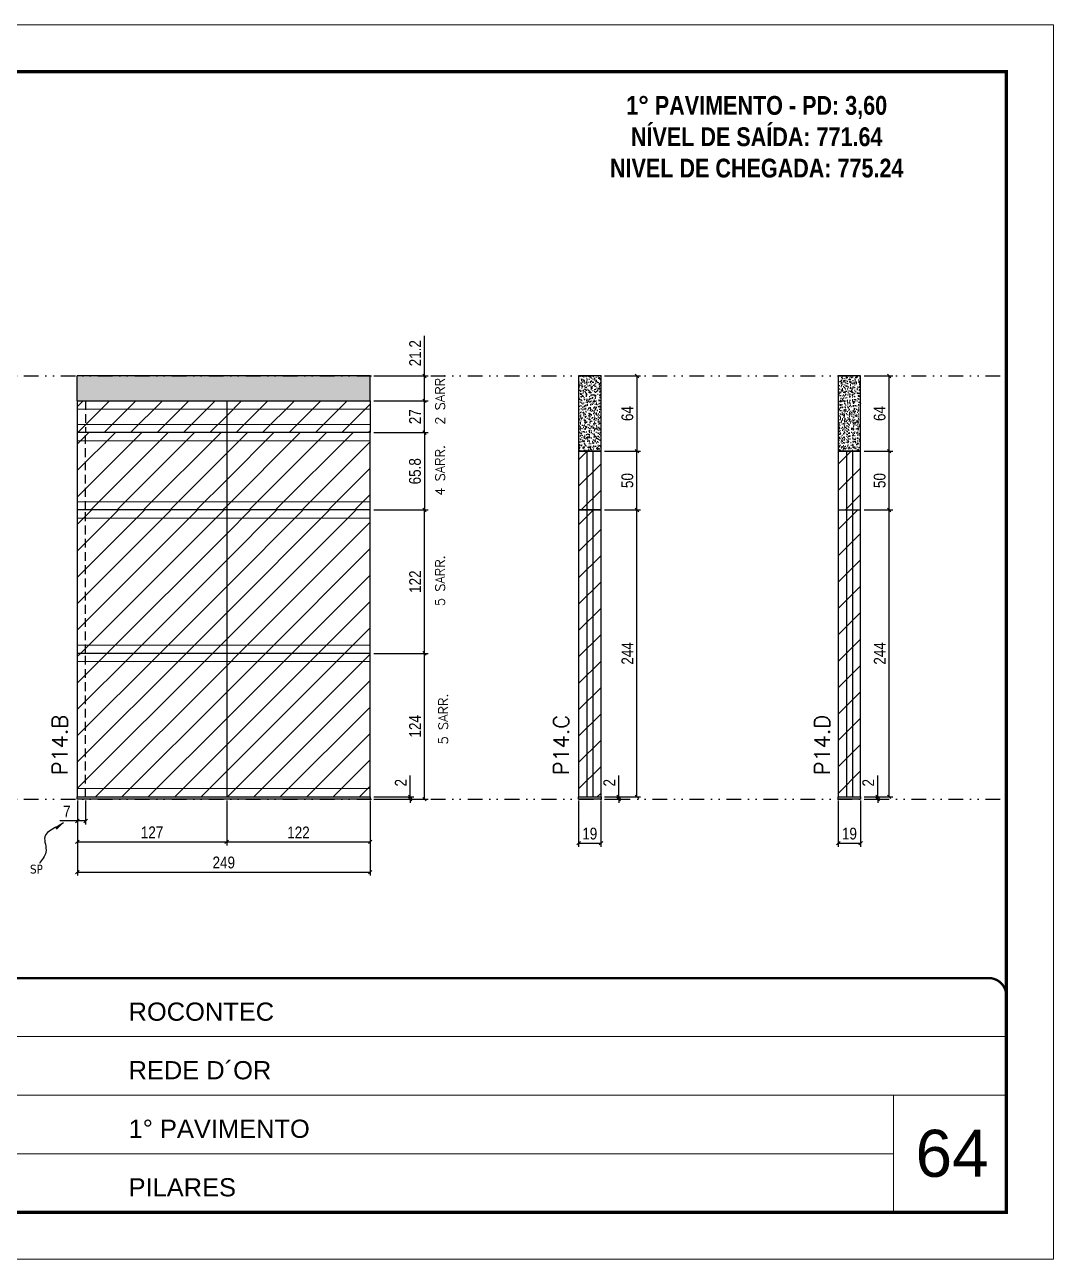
# Model space of a CAD drawing. Extents: x 2949 to 9203, y -16089 to 12527.
# Drawn here: x 8328 to 9203, y -5752 to -4702 of the extents above; entities that cross this region are included whole.
import ezdxf

# ---------------------------------------------------------------- set-up
doc = ezdxf.new("R2010")
doc.units = 0
for name, pattern in [('CONTINUO', [0]), ('DASHED', [0.75, 0.5, -0.25]), ('DIVIDE2', [0.625, 0.25, -0.125, 0, -0.125, 0, -0.125]), ('HIDDEN', [0.375, 0.25, -0.125])]:
    doc.linetypes.add(name, pattern=pattern)
for name, color, linetype, lineweight in [('CARIMBO', 255, 'Continuous', 9), ('Folhas', 255, 'Continuous', 9), ('Hachura', 251, 'Continuous', 9), ('Sarr 2.2x7', 40, 'Continuous', 9), ('SARRAFO DE PRESSAO', 251, 'DASHED', 9), ('Texto Seção', 7, 'Continuous', 15)]:
    doc.layers.add(name, color=color, linetype=linetype, lineweight=lineweight)
for name, color, linetype in [('COTA', 241, 'Continuous'), ('NOMENCLATURA', 7, 'Continuous'), ('Nível', 160, 'Continuous'), ('Painéis', 200, 'Continuous'), ('SARR_2.2x7', 40, 'Continuous'), ('Sarrafo de Pressão', 42, 'HIDDEN'), ('texto', 7, 'Continuous')]:
    doc.layers.add(name, color=color, linetype=linetype)
doc.styles.add('ARIAL', font='arial.ttf')
doc.styles.add('COTA TECNICA', font='techl___.ttf', dxfattribs={"height": 10})
doc.styles.add('COTA TECNICA-50', font='techl___.ttf', dxfattribs={"height": 10})
doc.styles.add('REGUA-120', font='ROMANS.shx', dxfattribs={"height": 15})
doc.styles.add('ROMANC', font='techb___.ttf', dxfattribs={"height": 2.5})
doc.styles.add('ROMANS', font='romans.shx')
doc.styles.get("Standard").update_dxf_attribs({"font": 'arial.ttf'})
doc.dimstyles.new('COTA PAINEL-50', dxfattribs={"dimtxt": 10, "dimasz": 3, "dimexe": 3, "dimexo": 3, "dimgap": 3, "dimtad": 1, "dimdec": 1, "dimzin": 12, "dimdsep": 46, "dimtxsty": 'COTA TECNICA-50', "dimblk1": 'OBLIQUE', "dimblk2": 'OBLIQUE', "dimsah": 1, "dimcen": 0.9, "dimclrd": 4, "dimclre": 4, "dimclrt": 240, "dimadec": 1, "dimazin": 3, "dimtfac": 1, "dimtdec": 1, "dimtmove": 0, "dimatfit": 3, "dimfxl": 1, "dimtolj": 1, "dimtzin": 12, "dimarcsym": 0})
doc.dimstyles.new('PAINEL', dxfattribs={"dimtxt": 10, "dimasz": 3, "dimexe": 3, "dimexo": 3, "dimgap": 3, "dimtad": 1, "dimdec": 1, "dimzin": 12, "dimdsep": 46, "dimtxsty": 'COTA TECNICA', "dimblk1": 'OBLIQUE', "dimblk2": 'OBLIQUE', "dimsah": 1, "dimcen": 0.9, "dimclrd": 4, "dimclre": 4, "dimclrt": 240, "dimadec": 1, "dimazin": 3, "dimtfac": 1, "dimtdec": 1, "dimtmove": 0, "dimatfit": 3, "dimfxl": 1, "dimtolj": 1, "dimtzin": 12, "dimarcsym": 0})
doc.dimstyles.get("Standard").update_dxf_attribs({"dimtxt": 0.18, "dimasz": 0.18, "dimexe": 0.18, "dimexo": 0.0625, "dimgap": 0.09, "dimtad": 0, "dimtih": 1, "dimtoh": 1, "dimdec": 4, "dimzin": 0, "dimdsep": 46, "dimtxsty": 'Standard', "dimcen": 0.09, "dimadec": 0, "dimazin": 0, "dimtfac": 1, "dimtdec": 4, "dimtofl": 0, "dimtmove": 0, "dimatfit": 3, "dimfxl": 1, "dimtolj": 1, "dimtzin": 0, "dimarcsym": 0})
pattern_1 = [(45, (-122901.967, -36496.372), (-11.2253202, 11.2253202), [])]
pattern_2 = [(45, (-122901.967, -36495.372), (-11.2253202, 11.2253202), [])]
pattern_3 = [(45, (0, 1148.575), (-11.22532, 11.22532), [])]

# ---------------------------------------------------------------- blocks, each defined once
blk = doc.blocks.new('9999999999')
at = {"color": 30, "linetype": 'CONTINUO'}
for p, q in [((98564.6, 34379.6), (99584, 34379.6)), ((98564.6, 34329.8), (99488, 34329.8)), ((99584, 34329.8), (99488, 34329.8)), ((99488, 34329.8), (99488, 34230.2)), ((98564.6, 34280), (99488, 34280))]:
    blk.add_line(p, q, dxfattribs=at)
at = {"color": 30, "linetype": 'CONTINUO', "const_width": 2}
blk.add_lwpolyline([(99584, 34230.2), (99584, 34414.4, 0.414214), (99569, 34429.4), (98229, 34429.4, 0.414214), (98214, 34414.4), (98214, 34245.2, 0.414214), (98229, 34230.2), (99584, 34230.2)], format="xyb", dxfattribs=at)
at = {"layer": 'Folhas'}
blk.add_lwpolyline([(98139, 34190.2), (99624, 34190.2), (99624, 35240.2), (98139, 35240.2)], close=True, dxfattribs=at)
at = {"layer": 'Folhas', "color": 30, "const_width": 3}
blk.add_lwpolyline([(98214, 34230.2), (99584, 34230.2), (99584, 35200.2), (98214, 35200.2)], close=True, dxfattribs=at)
at = {"color": 7, "linetype": 'Continuous', "ltscale": 5, "style": 'ARIAL'}
for s, height, p in [('ROCONTEC', 15.48, (98837.7, 34393.1)), ('REDE D´OR', 15.48, (98837.7, 34343.3)), ('1° PAVIMENTO', 15.483, (98837.7, 34293.5)), ('PILARES', 15.48, (98837.7, 34243.7))]:
    blk.add_text(s, height=height, dxfattribs=at).set_placement(p)
blk = doc.blocks.new('_Oblique')
at = {"color": 0, "linetype": 'ByBlock', "lineweight": -2}
blk.add_line((-0.5, -0.5), (0.5, 0.5), dxfattribs=at)
blk = doc.blocks.new('*D2431')
at = {"layer": 'COTA', "color": 4, "lineweight": -2, "transparency": 16777216}
for p, q in [((8372.7, -5361.6), (8372.7, -5425.6)), ((8621.7, -5361.6), (8621.7, -5425.6)), ((8372.7, -5422.6), (8621.7, -5422.6))]:
    blk.add_line(p, q, dxfattribs=at)
at = {"layer": 'Defpoints', "color": 0, "transparency": 16777216}
for p in [(8372.7, -5358.6), (8621.7, -5358.6), (8621.7, -5422.6)]:
    blk.add_point(p, dxfattribs=at)
at = {"layer": 'COTA', "color": 4, "lineweight": -2, "transparency": 16777216, "xscale": 3, "yscale": 3, "zscale": 3, "rotation": 180}
blk.add_blockref('_Oblique', (8372.7, -5422.6), dxfattribs=at)
at = {"layer": 'COTA', "color": 4, "lineweight": -2, "transparency": 16777216, "xscale": 3, "yscale": 3, "zscale": 3}
blk.add_blockref('_Oblique', (8621.7, -5422.6), dxfattribs=at)
at = {"layer": 'COTA', "color": 240, "transparency": 16777216, "insert": (8497.2, -5414.5), "char_height": 10, "attachment_point": 5, "style": 'COTA TECNICA'}
blk.add_mtext('\\A1;249', dxfattribs=at)
blk = doc.blocks.new('*D2432')
at = {"layer": 'COTA', "color": 4, "lineweight": -2, "transparency": 16777216}
for p, q in [((8372.7, -5363.6), (8372.7, -5382.1)), ((8379.7, -5361.6), (8379.7, -5382.1)), ((8372.7, -5379.1), (8357.9, -5379.1)), ((8379.7, -5379.1), (8372.7, -5379.1))]:
    blk.add_line(p, q, dxfattribs=at)
at = {"layer": 'Defpoints', "color": 0, "transparency": 16777216}
for p in [(8372.7, -5360.6), (8379.7, -5358.6), (8372.7, -5379.1)]:
    blk.add_point(p, dxfattribs=at)
at = {"layer": 'COTA', "color": 4, "lineweight": -2, "transparency": 16777216, "xscale": 3, "yscale": 3, "zscale": 3, "rotation": 180}
blk.add_blockref('_Oblique', (8372.7, -5379.1), dxfattribs=at)
at = {"layer": 'COTA', "color": 4, "lineweight": -2, "transparency": 16777216, "xscale": 3, "yscale": 3, "zscale": 3}
blk.add_blockref('_Oblique', (8379.7, -5379.1), dxfattribs=at)
at = {"layer": 'COTA', "color": 240, "transparency": 16777216, "insert": (8363.8, -5371), "char_height": 10, "attachment_point": 5, "style": 'COTA TECNICA-50'}
blk.add_mtext('\\A1;7', dxfattribs=at)
blk = doc.blocks.new('*D2433')
at = {"layer": 'COTA', "color": 4, "lineweight": -2, "transparency": 16777216}
for p, q in [((8624.7, -5236.6), (8670.9, -5236.6)), ((8667.9, -5360.6), (8667.9, -5236.6)), ((8624.7, -5360.6), (8670.9, -5360.6))]:
    blk.add_line(p, q, dxfattribs=at)
at = {"layer": 'Defpoints', "color": 0, "transparency": 16777216}
for p in [(8621.7, -5236.6), (8667.9, -5236.6), (8621.7, -5360.6)]:
    blk.add_point(p, dxfattribs=at)
at = {"layer": 'COTA', "color": 4, "lineweight": -2, "transparency": 16777216, "xscale": 3, "yscale": 3, "zscale": 3}
for p, rotation in [((8667.9, -5236.6), 90), ((8667.9, -5360.6), 270)]:
    blk.add_blockref('_Oblique', p, dxfattribs=dict(at, rotation=rotation))
at = {"layer": 'COTA', "color": 240, "transparency": 16777216, "insert": (8659.8, -5298.6), "char_height": 10, "attachment_point": 5, "rotation": 90, "style": 'COTA TECNICA-50'}
blk.add_mtext('\\A1;124', dxfattribs=at)
blk = doc.blocks.new('*D2434')
at = {"layer": 'COTA', "color": 4, "lineweight": -2, "transparency": 16777216}
for p, q in [((8655.7, -5358.6), (8655.7, -5340.5)), ((8624.7, -5358.6), (8658.7, -5358.6)), ((8624.7, -5360.6), (8658.7, -5360.6)), ((8655.7, -5360.6), (8655.7, -5358.6)), ((8655.7, -5360.6), (8655.7, -5363.6))]:
    blk.add_line(p, q, dxfattribs=at)
at = {"layer": 'Defpoints', "color": 0, "transparency": 16777216}
for p in [(8621.7, -5358.6), (8621.7, -5360.6), (8655.7, -5360.6)]:
    blk.add_point(p, dxfattribs=at)
at = {"layer": 'COTA', "color": 4, "lineweight": -2, "transparency": 16777216, "xscale": 3, "yscale": 3, "zscale": 3}
for p, rotation in [((8655.7, -5358.6), 270), ((8655.7, -5360.6), 90)]:
    blk.add_blockref('_Oblique', p, dxfattribs=dict(at, rotation=rotation))
at = {"layer": 'COTA', "color": 240, "transparency": 16777216, "insert": (8647.7, -5346.6), "char_height": 10, "attachment_point": 5, "rotation": 90, "style": 'COTA TECNICA-50'}
blk.add_mtext('\\A1;2', dxfattribs=at)
blk = doc.blocks.new('*D2435')
at = {"layer": 'COTA', "color": 4, "linetype": 'ByBlock', "lineweight": -2, "transparency": 16777216}
for p, q in [((8624.7, -5048.8), (8670.9, -5048.8)), ((8667.9, -5048.8), (8667.9, -5114.6)), ((8624.7, -5114.6), (8670.9, -5114.6))]:
    blk.add_line(p, q, dxfattribs=at)
at = {"layer": 'Defpoints', "color": 0, "linetype": 'ByBlock', "transparency": 16777216}
for p in [(8621.7, -5048.8), (8621.7, -5114.6), (8667.9, -5114.6)]:
    blk.add_point(p, dxfattribs=at)
at = {"layer": 'COTA', "color": 4, "linetype": 'ByBlock', "lineweight": -2, "transparency": 16777216, "xscale": 3, "yscale": 3, "zscale": 3}
for p, rotation in [((8667.9, -5048.8), 90), ((8667.9, -5114.6), 270)]:
    blk.add_blockref('_Oblique', p, dxfattribs=dict(at, rotation=rotation))
at = {"layer": 'COTA', "color": 240, "linetype": 'ByBlock', "transparency": 16777216, "insert": (8659.8, -5081.7), "char_height": 10, "attachment_point": 5, "rotation": 90, "style": 'COTA TECNICA'}
blk.add_mtext('\\A1;65.8', dxfattribs=at)
blk = doc.blocks.new('*D2436')
at = {"layer": 'COTA', "color": 4, "linetype": 'ByBlock', "lineweight": -2, "transparency": 16777216}
for p, q in [((8624.7, -5114.6), (8670.9, -5114.6)), ((8667.9, -5236.6), (8667.9, -5114.6)), ((8624.7, -5236.6), (8670.9, -5236.6))]:
    blk.add_line(p, q, dxfattribs=at)
at = {"layer": 'Defpoints', "color": 0, "linetype": 'ByBlock', "transparency": 16777216}
for p in [(8621.7, -5114.6), (8667.9, -5114.6), (8621.7, -5236.6)]:
    blk.add_point(p, dxfattribs=at)
at = {"layer": 'COTA', "color": 4, "linetype": 'ByBlock', "lineweight": -2, "transparency": 16777216, "xscale": 3, "yscale": 3, "zscale": 3}
for p, rotation in [((8667.9, -5114.6), 90), ((8667.9, -5236.6), 270)]:
    blk.add_blockref('_Oblique', p, dxfattribs=dict(at, rotation=rotation))
at = {"layer": 'COTA', "color": 240, "linetype": 'ByBlock', "transparency": 16777216, "insert": (8659.9, -5175.6), "char_height": 10, "attachment_point": 5, "rotation": 90, "style": 'COTA TECNICA'}
blk.add_mtext('\\A1;122', dxfattribs=at)
blk = doc.blocks.new('*D2474')
at = {"layer": 'COTA', "color": 4, "linetype": 'ByBlock', "lineweight": -2, "transparency": 16777216}
for p, q in [((8372.7, -5361.6), (8372.7, -5399.9)), ((8499.7, -5361.6), (8499.7, -5399.9)), ((8372.7, -5396.9), (8499.7, -5396.9))]:
    blk.add_line(p, q, dxfattribs=at)
at = {"layer": 'Defpoints', "color": 0, "linetype": 'ByBlock', "transparency": 16777216}
for p in [(8372.7, -5358.6), (8499.7, -5358.6), (8499.7, -5396.9)]:
    blk.add_point(p, dxfattribs=at)
at = {"layer": 'COTA', "color": 4, "linetype": 'ByBlock', "lineweight": -2, "transparency": 16777216, "xscale": 3, "yscale": 3, "zscale": 3, "rotation": 180}
blk.add_blockref('_Oblique', (8372.7, -5396.9), dxfattribs=at)
at = {"layer": 'COTA', "color": 4, "linetype": 'ByBlock', "lineweight": -2, "transparency": 16777216, "xscale": 3, "yscale": 3, "zscale": 3}
blk.add_blockref('_Oblique', (8499.7, -5396.9), dxfattribs=at)
at = {"layer": 'COTA', "color": 240, "linetype": 'ByBlock', "transparency": 16777216, "insert": (8436.2, -5388.8), "char_height": 10, "attachment_point": 5, "style": 'COTA TECNICA'}
blk.add_mtext('\\A1;127', dxfattribs=at)
blk = doc.blocks.new('*D2475')
at = {"layer": 'COTA', "color": 4, "linetype": 'ByBlock', "lineweight": -2, "transparency": 16777216}
for p, q in [((8499.7, -5361.6), (8499.7, -5399.9)), ((8621.7, -5363.6), (8621.7, -5399.9)), ((8499.7, -5396.9), (8621.7, -5396.9))]:
    blk.add_line(p, q, dxfattribs=at)
at = {"layer": 'Defpoints', "color": 0, "linetype": 'ByBlock', "transparency": 16777216}
for p in [(8499.7, -5358.6), (8621.7, -5360.6), (8621.7, -5396.9)]:
    blk.add_point(p, dxfattribs=at)
at = {"layer": 'COTA', "color": 4, "linetype": 'ByBlock', "lineweight": -2, "transparency": 16777216, "xscale": 3, "yscale": 3, "zscale": 3, "rotation": 180}
blk.add_blockref('_Oblique', (8499.7, -5396.9), dxfattribs=at)
at = {"layer": 'COTA', "color": 4, "linetype": 'ByBlock', "lineweight": -2, "transparency": 16777216, "xscale": 3, "yscale": 3, "zscale": 3}
blk.add_blockref('_Oblique', (8621.7, -5396.9), dxfattribs=at)
at = {"layer": 'COTA', "color": 240, "linetype": 'ByBlock', "transparency": 16777216, "insert": (8560.7, -5388.9), "char_height": 10, "attachment_point": 5, "style": 'COTA TECNICA'}
blk.add_mtext('\\A1;122', dxfattribs=at)
blk = doc.blocks.new('*D2410')
at = {"layer": 'COTA', "color": 4, "lineweight": -2, "transparency": 16777216}
for p, q in [((8798.9, -5361.6), (8798.9, -5401)), ((8817.9, -5361.6), (8817.9, -5401)), ((8798.9, -5398), (8817.9, -5398))]:
    blk.add_line(p, q, dxfattribs=at)
at = {"layer": 'Defpoints', "color": 0, "transparency": 16777216}
for p in [(8798.9, -5358.6), (8817.9, -5358.6), (8817.9, -5398)]:
    blk.add_point(p, dxfattribs=at)
at = {"layer": 'COTA', "color": 4, "lineweight": -2, "transparency": 16777216, "xscale": 3, "yscale": 3, "zscale": 3, "rotation": 180}
blk.add_blockref('_Oblique', (8798.9, -5398), dxfattribs=at)
at = {"layer": 'COTA', "color": 4, "lineweight": -2, "transparency": 16777216, "xscale": 3, "yscale": 3, "zscale": 3}
blk.add_blockref('_Oblique', (8817.9, -5398), dxfattribs=at)
at = {"layer": 'COTA', "color": 240, "transparency": 16777216, "insert": (8808.4, -5389.9), "char_height": 10, "attachment_point": 5, "style": 'COTA TECNICA'}
blk.add_mtext('\\A1;19', dxfattribs=at)
blk = doc.blocks.new('*D2411')
at = {"layer": 'COTA', "color": 4, "lineweight": -2, "transparency": 16777216}
for p, q in [((9019.7, -5361.6), (9019.7, -5401)), ((9038.7, -5361.6), (9038.7, -5401)), ((9019.7, -5398), (9038.7, -5398))]:
    blk.add_line(p, q, dxfattribs=at)
at = {"layer": 'Defpoints', "color": 0, "transparency": 16777216}
for p in [(9019.7, -5358.6), (9038.7, -5358.6), (9038.7, -5398)]:
    blk.add_point(p, dxfattribs=at)
at = {"layer": 'COTA', "color": 4, "lineweight": -2, "transparency": 16777216, "xscale": 3, "yscale": 3, "zscale": 3, "rotation": 180}
blk.add_blockref('_Oblique', (9019.7, -5398), dxfattribs=at)
at = {"layer": 'COTA', "color": 4, "lineweight": -2, "transparency": 16777216, "xscale": 3, "yscale": 3, "zscale": 3}
blk.add_blockref('_Oblique', (9038.7, -5398), dxfattribs=at)
at = {"layer": 'COTA', "color": 240, "transparency": 16777216, "insert": (9029.2, -5389.9), "char_height": 10, "attachment_point": 5, "style": 'COTA TECNICA'}
blk.add_mtext('\\A1;19', dxfattribs=at)
blk = doc.blocks.new('*D2412')
at = {"layer": 'COTA', "color": 4, "lineweight": -2, "transparency": 16777216}
for p, q in [((9041.7, -5000.6), (9066, -5000.6)), ((9063, -5064.6), (9063, -5000.6)), ((9041.7, -5064.6), (9066, -5064.6))]:
    blk.add_line(p, q, dxfattribs=at)
at = {"layer": 'Defpoints', "color": 0, "transparency": 16777216}
for p in [(9038.7, -5000.6), (9063, -5000.6), (9038.7, -5064.6)]:
    blk.add_point(p, dxfattribs=at)
at = {"layer": 'COTA', "color": 4, "lineweight": -2, "transparency": 16777216, "xscale": 3, "yscale": 3, "zscale": 3}
for p, rotation in [((9063, -5000.6), 90), ((9063, -5064.6), 270)]:
    blk.add_blockref('_Oblique', p, dxfattribs=dict(at, rotation=rotation))
at = {"layer": 'COTA', "color": 240, "transparency": 16777216, "insert": (9054.9, -5032.6), "char_height": 10, "attachment_point": 5, "rotation": 90, "style": 'COTA TECNICA'}
blk.add_mtext('\\A1;64', dxfattribs=at)
blk = doc.blocks.new('*D2413')
at = {"layer": 'COTA', "color": 4, "lineweight": -2, "transparency": 16777216}
for p, q in [((8833, -5358.6), (8833, -5340.5)), ((8820.9, -5358.6), (8836, -5358.6)), ((8820.9, -5360.6), (8836, -5360.6)), ((8833, -5360.6), (8833, -5358.6)), ((8833, -5360.6), (8833, -5363.6))]:
    blk.add_line(p, q, dxfattribs=at)
at = {"layer": 'Defpoints', "color": 0, "transparency": 16777216}
for p in [(8817.9, -5358.6), (8817.9, -5360.6), (8833, -5358.6)]:
    blk.add_point(p, dxfattribs=at)
at = {"layer": 'COTA', "color": 4, "lineweight": -2, "transparency": 16777216, "xscale": 3, "yscale": 3, "zscale": 3}
for p, rotation in [((8833, -5358.6), 270), ((8833, -5360.6), 90)]:
    blk.add_blockref('_Oblique', p, dxfattribs=dict(at, rotation=rotation))
at = {"layer": 'COTA', "color": 240, "transparency": 16777216, "insert": (8825, -5346.6), "char_height": 10, "attachment_point": 5, "rotation": 90, "style": 'COTA TECNICA-50'}
blk.add_mtext('\\A1;2', dxfattribs=at)
blk = doc.blocks.new('*D2450')
at = {"layer": 'COTA', "color": 4, "linetype": 'ByBlock', "lineweight": -2, "transparency": 16777216}
for p, q in [((8820.9, -5000.6), (8851.5, -5000.6)), ((8848.5, -5000.6), (8848.5, -5064.6)), ((8820.9, -5064.6), (8851.5, -5064.6))]:
    blk.add_line(p, q, dxfattribs=at)
at = {"layer": 'Defpoints', "color": 0, "linetype": 'ByBlock', "transparency": 16777216}
for p in [(8817.9, -5000.6), (8817.9, -5064.6), (8848.5, -5064.6)]:
    blk.add_point(p, dxfattribs=at)
at = {"layer": 'COTA', "color": 4, "linetype": 'ByBlock', "lineweight": -2, "transparency": 16777216, "xscale": 3, "yscale": 3, "zscale": 3}
for p, rotation in [((8848.5, -5000.6), 90), ((8848.5, -5064.6), 270)]:
    blk.add_blockref('_Oblique', p, dxfattribs=dict(at, rotation=rotation))
at = {"layer": 'COTA', "color": 240, "linetype": 'ByBlock', "transparency": 16777216, "insert": (8840.4, -5032.6), "char_height": 10, "attachment_point": 5, "rotation": 90, "style": 'COTA TECNICA'}
blk.add_mtext('\\A1;64', dxfattribs=at)
blk = doc.blocks.new('*D2451')
at = {"layer": 'COTA', "color": 4, "linetype": 'ByBlock', "lineweight": -2, "transparency": 16777216}
for p, q in [((8820.9, -5114.6), (8851.5, -5114.6)), ((8848.5, -5358.6), (8848.5, -5114.6)), ((8820.9, -5358.6), (8851.5, -5358.6))]:
    blk.add_line(p, q, dxfattribs=at)
at = {"layer": 'Defpoints', "color": 0, "linetype": 'ByBlock', "transparency": 16777216}
for p in [(8817.9, -5114.6), (8848.5, -5114.6), (8817.9, -5358.6)]:
    blk.add_point(p, dxfattribs=at)
at = {"layer": 'COTA', "color": 4, "linetype": 'ByBlock', "lineweight": -2, "transparency": 16777216, "xscale": 3, "yscale": 3, "zscale": 3}
for p, rotation in [((8848.5, -5114.6), 90), ((8848.5, -5358.6), 270)]:
    blk.add_blockref('_Oblique', p, dxfattribs=dict(at, rotation=rotation))
at = {"layer": 'COTA', "color": 240, "linetype": 'ByBlock', "transparency": 16777216, "insert": (8840.4, -5236.6), "char_height": 10, "attachment_point": 5, "rotation": 90, "style": 'COTA TECNICA'}
blk.add_mtext('\\A1;244', dxfattribs=at)
blk = doc.blocks.new('*D2452')
at = {"layer": 'COTA', "color": 4, "linetype": 'ByBlock', "lineweight": -2, "transparency": 16777216}
for p, q in [((8820.9, -5064.6), (8851.5, -5064.6)), ((8848.5, -5114.6), (8848.5, -5064.6)), ((8820.9, -5114.6), (8851.5, -5114.6))]:
    blk.add_line(p, q, dxfattribs=at)
at = {"layer": 'Defpoints', "color": 0, "linetype": 'ByBlock', "transparency": 16777216}
for p in [(8817.9, -5064.6), (8848.5, -5064.6), (8817.9, -5114.6)]:
    blk.add_point(p, dxfattribs=at)
at = {"layer": 'COTA', "color": 4, "linetype": 'ByBlock', "lineweight": -2, "transparency": 16777216, "xscale": 3, "yscale": 3, "zscale": 3}
for p, rotation in [((8848.5, -5064.6), 90), ((8848.5, -5114.6), 270)]:
    blk.add_blockref('_Oblique', p, dxfattribs=dict(at, rotation=rotation))
at = {"layer": 'COTA', "color": 240, "linetype": 'ByBlock', "transparency": 16777216, "insert": (8840.4, -5089.6), "char_height": 10, "attachment_point": 5, "rotation": 90, "style": 'COTA TECNICA'}
blk.add_mtext('\\A1;50', dxfattribs=at)
blk = doc.blocks.new('*D2414')
at = {"layer": 'COTA', "color": 4, "linetype": 'ByBlock', "lineweight": -2, "transparency": 16777216}
for p, q in [((9041.7, -5114.6), (9066, -5114.6)), ((9063, -5358.6), (9063, -5114.6)), ((9041.7, -5358.6), (9066, -5358.6))]:
    blk.add_line(p, q, dxfattribs=at)
at = {"layer": 'Defpoints', "color": 0, "linetype": 'ByBlock', "transparency": 16777216}
for p in [(9038.7, -5114.6), (9063, -5114.6), (9038.7, -5358.6)]:
    blk.add_point(p, dxfattribs=at)
at = {"layer": 'COTA', "color": 4, "linetype": 'ByBlock', "lineweight": -2, "transparency": 16777216, "xscale": 3, "yscale": 3, "zscale": 3}
for p, rotation in [((9063, -5114.6), 90), ((9063, -5358.6), 270)]:
    blk.add_blockref('_Oblique', p, dxfattribs=dict(at, rotation=rotation))
at = {"layer": 'COTA', "color": 240, "linetype": 'ByBlock', "transparency": 16777216, "insert": (9055, -5236.6), "char_height": 10, "attachment_point": 5, "rotation": 90, "style": 'COTA TECNICA'}
blk.add_mtext('\\A1;244', dxfattribs=at)
blk = doc.blocks.new('*D2415')
at = {"layer": 'COTA', "color": 4, "linetype": 'ByBlock', "lineweight": -2, "transparency": 16777216}
for p, q in [((9041.7, -5064.6), (9066, -5064.6)), ((9063, -5114.6), (9063, -5064.6)), ((9041.7, -5114.6), (9066, -5114.6))]:
    blk.add_line(p, q, dxfattribs=at)
at = {"layer": 'Defpoints', "color": 0, "linetype": 'ByBlock', "transparency": 16777216}
for p in [(9038.7, -5064.6), (9063, -5064.6), (9038.7, -5114.6)]:
    blk.add_point(p, dxfattribs=at)
at = {"layer": 'COTA', "color": 4, "linetype": 'ByBlock', "lineweight": -2, "transparency": 16777216, "xscale": 3, "yscale": 3, "zscale": 3}
for p, rotation in [((9063, -5064.6), 90), ((9063, -5114.6), 270)]:
    blk.add_blockref('_Oblique', p, dxfattribs=dict(at, rotation=rotation))
at = {"layer": 'COTA', "color": 240, "linetype": 'ByBlock', "transparency": 16777216, "insert": (9054.9, -5089.6), "char_height": 10, "attachment_point": 5, "rotation": 90, "style": 'COTA TECNICA'}
blk.add_mtext('\\A1;50', dxfattribs=at)
blk = doc.blocks.new('*D2453')
at = {"layer": 'COTA', "color": 4, "linetype": 'ByBlock', "lineweight": -2, "transparency": 16777216}
for p, q in [((9053.2, -5358.6), (9053.2, -5340.5)), ((9041.7, -5358.6), (9056.2, -5358.6)), ((9041.7, -5360.6), (9056.2, -5360.6)), ((9053.2, -5360.6), (9053.2, -5358.6)), ((9053.2, -5360.6), (9053.2, -5363.6))]:
    blk.add_line(p, q, dxfattribs=at)
at = {"layer": 'Defpoints', "color": 0, "linetype": 'ByBlock', "transparency": 16777216}
for p in [(9038.7, -5358.6), (9038.7, -5360.6), (9053.2, -5358.6)]:
    blk.add_point(p, dxfattribs=at)
at = {"layer": 'COTA', "color": 4, "linetype": 'ByBlock', "lineweight": -2, "transparency": 16777216, "xscale": 3, "yscale": 3, "zscale": 3}
for p, rotation in [((9053.2, -5358.6), 270), ((9053.2, -5360.6), 90)]:
    blk.add_blockref('_Oblique', p, dxfattribs=dict(at, rotation=rotation))
at = {"layer": 'COTA', "color": 240, "linetype": 'ByBlock', "transparency": 16777216, "insert": (9045.2, -5346.6), "char_height": 10, "attachment_point": 5, "rotation": 90, "style": 'COTA TECNICA'}
blk.add_mtext('\\A1;2', dxfattribs=at)
blk = doc.blocks.new('*D2487')
at = {"layer": 'COTA', "color": 4, "linetype": 'ByBlock', "lineweight": -2, "transparency": 16777216}
for p, q in [((8667.9, -5000.6), (8667.9, -4966.4)), ((8624.7, -5000.6), (8670.9, -5000.6)), ((8667.9, -5021.8), (8667.9, -5000.6)), ((8624.7, -5021.8), (8670.9, -5021.8))]:
    blk.add_line(p, q, dxfattribs=at)
at = {"layer": 'Defpoints', "color": 0, "linetype": 'ByBlock', "transparency": 16777216}
for p in [(8621.7, -5000.6), (8667.9, -5000.6), (8621.7, -5021.8)]:
    blk.add_point(p, dxfattribs=at)
at = {"layer": 'COTA', "color": 4, "linetype": 'ByBlock', "lineweight": -2, "transparency": 16777216, "xscale": 3, "yscale": 3, "zscale": 3}
for p, rotation in [((8667.9, -5000.6), 90), ((8667.9, -5021.8), 270)]:
    blk.add_blockref('_Oblique', p, dxfattribs=dict(at, rotation=rotation))
at = {"layer": 'COTA', "color": 240, "linetype": 'ByBlock', "transparency": 16777216, "insert": (8659.9, -4981.3), "char_height": 10, "attachment_point": 5, "rotation": 90, "style": 'COTA TECNICA'}
blk.add_mtext('\\A1;21.2', dxfattribs=at)
blk = doc.blocks.new('*D2489')
at = {"layer": 'COTA', "color": 4, "lineweight": -2, "transparency": 16777216}
for p, q in [((8624.7, -5021.8), (8670.9, -5021.8)), ((8667.9, -5048.8), (8667.9, -5021.8)), ((8624.7, -5048.8), (8670.9, -5048.8))]:
    blk.add_line(p, q, dxfattribs=at)
at = {"layer": 'Defpoints', "color": 0, "transparency": 16777216}
for p in [(8621.7, -5021.8), (8667.9, -5021.8), (8621.7, -5048.8)]:
    blk.add_point(p, dxfattribs=at)
at = {"layer": 'COTA', "color": 4, "lineweight": -2, "transparency": 16777216, "xscale": 3, "yscale": 3, "zscale": 3}
for p, rotation in [((8667.9, -5021.8), 90), ((8667.9, -5048.8), 270)]:
    blk.add_blockref('_Oblique', p, dxfattribs=dict(at, rotation=rotation))
at = {"layer": 'COTA', "color": 240, "transparency": 16777216, "insert": (8659.8, -5035.3), "char_height": 10, "attachment_point": 5, "rotation": 90, "style": 'COTA TECNICA'}
blk.add_mtext('\\A1;27', dxfattribs=at)

msp = doc.modelspace()

# ---------------------------------------------------------------- hatches: boundary and pattern name
at = {"layer": 'COTA', "linetype": 'ByBlock'}
h = msp.add_hatch(dxfattribs=at)
h.set_pattern_fill('AR-CONC', color=256, scale=0.03)
h.set_pattern_definition([(50, (-122901.9665, -36468.372), (5.46554007, -0.47817257), [0.5715, -6.2865]), (355, (-122901.9665, -36468.372), (-1.05730264, 5.73170536), [0.4572, -5.02921753]), (100.4514447, (-122901.511, -36468.4117), (4.40823741, 5.25353256), [0.48570026, -5.34270734]), (46.1842, (-122901.9665, -36466.848), (8.13237123, -1.26126984), [0.85725, -9.42975]), (96.6355576, (-122901.289, -36466.953), (7.122124, 7.42278374), [0.7285507, -8.01406824]), (351.184151, (-122901.9665, -36466.848), (7.122124, 7.42278374), [0.685799, -7.54379196]), (21, (-122901.2045, -36467.229), (4.54843174, -3.06795595), [0.5715, -6.2865]), (326, (-122901.2045, -36467.229), (1.85406085, 5.52563898), [0.4572, -5.0292]), (71.451445, (-122900.8255, -36467.4845), (6.40249258, 2.45768307), [0.48570026, -5.34269813]), (37.5, (-122901.9665, -36468.3718), (0.092658098, 2.536651166), [0, -4.96824, 0, -5.1054, 0, -5.04825]), (7.5, (-122901.9665, -36468.3718), (2.004589875, 3.005417245), [0, -2.91084, 0, -4.85394, 0, -1.92405]), (327.5, (-122903.6658, -36468.3718), (4.067717855, -0.17186232), [0, -1.905, 0, -5.9436, 0, -7.8867]), (317.5, (-122904.4278, -36468.3718), (4.44387544, 0.76279473), [0, -2.4765, 0, -3.94716, 0, -5.6007])])
h.paths.add_polyline_path([(8621.68, -5000.61), (8598.68, -5000.61), (8372.68, -5000.61), (8372.68, -5022.61), (8621.68, -5022.61)])
h = msp.add_hatch(dxfattribs=at)
h.set_pattern_fill('AR-CONC', color=256, scale=0.03)
h.set_pattern_definition([(50, (-122932.155, -33066.6465), (5.46554007, -0.47817257), [0.5715, -6.2865]), (355, (-122932.155, -33066.6465), (-1.05730264, 5.73170536), [0.4572, -5.02921753]), (100.4514447, (-122931.6994, -33066.6863), (4.40823741, 5.25353256), [0.48570026, -5.34270734]), (46.1842, (-122932.155, -33065.1225), (8.13237123, -1.26126984), [0.85725, -9.42975]), (96.6355576, (-122931.477, -33065.2276), (7.122124, 7.42278374), [0.7285507, -8.01406824]), (351.184151, (-122932.155, -33065.1225), (7.122124, 7.42278374), [0.685799, -7.54379196]), (21, (-122931.393, -33065.5035), (4.54843174, -3.06795595), [0.5715, -6.2865]), (326, (-122931.393, -33065.5035), (1.85406085, 5.52563898), [0.4572, -5.0292]), (71.451445, (-122931.014, -33065.759), (6.40249258, 2.45768307), [0.48570026, -5.34269813]), (37.5, (-122932.1549, -33066.6465), (0.092658098, 2.536651166), [0, -4.96824, 0, -5.1054, 0, -5.04825]), (7.5, (-122932.155, -33066.6465), (2.004589875, 3.005417245), [0, -2.91084, 0, -4.85394, 0, -1.92405]), (327.5, (-122933.8542, -33066.6465), (4.067717855, -0.17186232), [0, -1.905, 0, -5.9436, 0, -7.8867]), (317.5, (-122934.616, -33066.6465), (4.44387544, 0.76279473), [0, -2.4765, 0, -3.94716, 0, -5.6007])])
h.paths.add_polyline_path([(8799.2, -5064.61), (8818.2, -5064.61), (8817.7, -5000.61), (8798.7, -5000.61)])
h = msp.add_hatch(dxfattribs=at)
h.set_pattern_fill('AR-CONC', color=256, scale=0.03)
h.set_pattern_definition([(50, (-122894.54, -33067.6465), (5.46554007, -0.47817257), [0.5715, -6.2865]), (355, (-122894.54, -33067.6465), (-1.05730264, 5.73170536), [0.4572, -5.02921753]), (100.4514447, (-122894.0846, -33067.6863), (4.40823741, 5.25353256), [0.48570026, -5.34270734]), (46.1842, (-122894.54, -33066.1225), (8.13237123, -1.26126984), [0.85725, -9.42975]), (96.6355576, (-122893.8624, -33066.2276), (7.122124, 7.42278374), [0.7285507, -8.01406824]), (351.184151, (-122894.54, -33066.1225), (7.122124, 7.42278374), [0.685799, -7.54379196]), (21, (-122893.778, -33066.5035), (4.54843174, -3.06795595), [0.5715, -6.2865]), (326, (-122893.778, -33066.5035), (1.85406085, 5.52563898), [0.4572, -5.0292]), (71.451445, (-122893.399, -33066.759), (6.40249258, 2.45768307), [0.48570026, -5.34269813]), (37.5, (-122894.5401, -33067.6465), (0.092658098, 2.536651166), [0, -4.96824, 0, -5.1054, 0, -5.04825]), (7.5, (-122894.54, -33067.6465), (2.004589875, 3.005417245), [0, -2.91084, 0, -4.85394, 0, -1.92405]), (327.5, (-122896.2394, -33067.6465), (4.067717855, -0.17186232), [0, -1.905, 0, -5.9436, 0, -7.8867]), (317.5, (-122897.0014, -33067.6465), (4.44387544, 0.76279473), [0, -2.4765, 0, -3.94716, 0, -5.6007])])
h.paths.add_polyline_path([(9019.73, -5064.61), (9038.73, -5064.61), (9038.73, -5000.61), (9019.73, -5000.61)])
at = {"layer": 'Hachura'}
h = msp.add_hatch(dxfattribs=at)
h.set_pattern_fill('ANSI31', color=256, scale=5)
h.set_pattern_definition(pattern_3)
h.paths.add_polyline_path([(8372.68, -5021.81), (8372.68, -5048.81), (8499.68, -5048.81), (8499.68, -5021.81)])
h = msp.add_hatch(dxfattribs=at)
h.set_pattern_fill('ANSI31', color=256, scale=5)
h.set_pattern_definition(pattern_3)
h.paths.add_polyline_path([(8499.68, -5021.81), (8499.68, -5048.81), (8621.68, -5048.81), (8621.68, -5021.81)])
at = {"layer": 'Hachura', "linetype": 'ByBlock'}
h = msp.add_hatch(dxfattribs=at)
h.set_pattern_fill('ANSI31', color=256, scale=5)
h.set_pattern_definition(pattern_2)
h.paths.add_polyline_path([(8499.68, -5114.61), (8499.68, -5048.81), (8372.68, -5048.81), (8372.68, -5114.61)])
h = msp.add_hatch(dxfattribs=at)
h.set_pattern_fill('ANSI31', color=256, scale=5)
h.set_pattern_definition(pattern_2)
h.paths.add_polyline_path([(8621.68, -5114.61), (8621.68, -5048.81), (8499.68, -5048.81), (8499.68, -5114.61)])
at = {"layer": 'Hachura'}
h = msp.add_hatch(dxfattribs=at)
h.set_pattern_fill('ANSI31', color=256, scale=5)
h.set_pattern_definition(pattern_3)
h.paths.add_polyline_path([(8817.95, -5064.61), (8798.95, -5064.61), (8798.95, -5114.61), (8817.95, -5114.61)])
h = msp.add_hatch(dxfattribs=at)
h.set_pattern_fill('ANSI31', color=256, scale=5)
h.set_pattern_definition(pattern_3)
h.paths.add_polyline_path([(9038.73, -5064.61), (9019.73, -5064.61), (9019.73, -5114.61), (9038.73, -5114.61)])
at = {"layer": 'Hachura', "linetype": 'ByBlock'}
h = msp.add_hatch(dxfattribs=at)
h.set_pattern_fill('ANSI31', color=256, scale=5)
h.set_pattern_definition(pattern_1)
h.paths.add_polyline_path([(8499.68, -5114.61), (8372.68, -5114.61), (8372.68, -5236.61), (8499.68, -5236.61)])
h = msp.add_hatch(dxfattribs=at)
h.set_pattern_fill('ANSI31', color=256, scale=5)
h.set_pattern_definition(pattern_1)
h.paths.add_polyline_path([(8621.68, -5114.61), (8499.68, -5114.61), (8499.68, -5236.61), (8621.68, -5236.61)])
h = msp.add_hatch(dxfattribs=at)
h.set_pattern_fill('ANSI31', color=256, scale=5)
h.set_pattern_definition(pattern_1)
h.paths.add_polyline_path([(8817.95, -5114.61), (8798.95, -5114.61), (8798.95, -5358.61), (8817.95, -5358.61)])
h = msp.add_hatch(dxfattribs=at)
h.set_pattern_fill('ANSI31', color=256, scale=5)
h.set_pattern_definition(pattern_1)
h.paths.add_polyline_path([(9038.73, -5114.61), (9019.73, -5114.61), (9019.73, -5358.61), (9038.73, -5358.61)])
h = msp.add_hatch(dxfattribs=at)
h.set_pattern_fill('ANSI31', color=256, scale=5)
h.set_pattern_definition(pattern_1)
h.paths.add_polyline_path([(8372.68, -5236.61), (8372.68, -5358.61), (8499.68, -5358.61), (8499.68, -5236.61)])
h = msp.add_hatch(dxfattribs=at)
h.set_pattern_fill('ANSI31', color=256, scale=5)
h.set_pattern_definition(pattern_1)
h.paths.add_polyline_path([(8499.68, -5236.61), (8499.68, -5358.61), (8621.68, -5358.61), (8621.68, -5236.61)])

# ---------------------------------------------------------------- linework, layer by layer
at = {"layer": 'COTA', "linetype": 'ByBlock'}
for p, q in [((8372.68, -5021.81), (8372.68, -5000.61)), ((8621.68, -5000.61), (8372.68, -5000.61)), ((8621.68, -5021.81), (8621.68, -5000.61))]:
    msp.add_line(p, q, dxfattribs=at)
for points in [[(8798.95, -5064.61), (8817.95, -5064.61), (8817.95, -5000.61), (8798.95, -5000.61)], [(9019.73, -5064.61), (9038.73, -5064.61), (9038.73, -5000.61), (9019.73, -5000.61)]]:
    msp.add_lwpolyline(points, close=True, dxfattribs=at)
at = {"layer": 'Nível', "color": 4, "linetype": 'DIVIDE2', "ltscale": 50}
for p, q in [((7792.53, -5000.61), (9162.53, -5000.61)), ((7792.53, -5360.61), (9162.53, -5360.61))]:
    msp.add_line(p, q, dxfattribs=at)
at = {"layer": 'Painéis'}
for p, q in [((8372.68, -5021.81), (8621.68, -5021.81)), ((8372.68, -5021.81), (8372.68, -5048.81)), ((8499.68, -5021.81), (8499.68, -5358.61)), ((8621.68, -5021.81), (8621.68, -5048.81)), ((8621.68, -5048.81), (8372.68, -5048.81)), ((8372.68, -5048.81), (8372.68, -5358.61)), ((8621.68, -5358.61), (8621.68, -5048.81)), ((9038.73, -5064.61), (9019.73, -5064.61)), ((9019.73, -5064.61), (9019.73, -5358.61)), ((9038.73, -5358.61), (9038.73, -5064.61)), ((8372.68, -5082.61), (8372.68, -5082.61)), ((8621.68, -5082.61), (8621.68, -5082.61)), ((8621.68, -5114.61), (8372.68, -5114.61)), ((9019.73, -5114.61), (9038.73, -5114.61)), ((8621.68, -5236.61), (8372.68, -5236.61)), ((8372.68, -5358.61), (8621.68, -5358.61)), ((9019.73, -5358.61), (9038.73, -5358.61)), ((9019.73, -5358.61), (9038.73, -5358.61)), ((9019.73, -5360.61), (9019.73, -5358.61)), ((9038.73, -5360.61), (9019.73, -5360.61)), ((9038.73, -5358.61), (9038.73, -5360.61))]:
    msp.add_line(p, q, dxfattribs=at)
for points in [[(8798.95, -5114.61), (8817.95, -5114.61), (8817.95, -5064.61), (8798.95, -5064.61)], [(8798.95, -5358.61), (8817.95, -5358.61), (8817.95, -5114.61), (8798.95, -5114.61)], [(8372.68, -5358.61), (8621.68, -5358.61), (8621.68, -5360.61), (8372.68, -5360.61)], [(8798.95, -5358.61), (8817.95, -5358.61), (8817.95, -5360.61), (8798.95, -5360.61)]]:
    msp.add_lwpolyline(points, close=True, dxfattribs=at)
at = {"layer": 'Sarr 2.2x7'}
for p, q in [((8372.68, -5028.81), (8621.68, -5028.81)), ((8621.68, -5041.81), (8372.68, -5041.81)), ((8621.68, -5055.81), (8372.68, -5055.81)), ((8621.68, -5107.61), (8372.68, -5107.61)), ((8621.68, -5121.61), (8372.68, -5121.61)), ((8621.68, -5229.61), (8372.68, -5229.61)), ((8621.68, -5243.61), (8372.68, -5243.61)), ((8621.68, -5351.61), (8372.68, -5351.61)), ((8621.68, -5358.61), (8372.68, -5358.61))]:
    msp.add_line(p, q, dxfattribs=at)
at = {"layer": 'Sarr 2.2x7', "linetype": 'Continuous'}
for p, q in [((8372.68, -5114.61), (8372.68, -5107.61)), ((8372.68, -5236.61), (8372.68, -5229.61)), ((8372.68, -5358.61), (8372.68, -5351.61))]:
    msp.add_line(p, q, dxfattribs=at)
at = {"layer": 'SARR_2.2x7'}
for p, q in [((8805.95, -5064.61), (8805.95, -5358.61)), ((8810.95, -5064.61), (8810.95, -5358.61)), ((9026.73, -5064.61), (9026.73, -5358.61)), ((9031.73, -5064.61), (9031.73, -5358.61))]:
    msp.add_line(p, q, dxfattribs=at)
at = {"layer": 'Sarrafo de Pressão', "ltscale": 30}
for p, q in [((8379.68, -5021.81), (8379.68, -5048.81)), ((8379.68, -5114.61), (8379.68, -5048.81)), ((8379.68, -5236.61), (8379.68, -5114.61)), ((8379.68, -5358.61), (8379.68, -5236.61))]:
    msp.add_line(p, q, dxfattribs=at)

# ---------------------------------------------------------------- block references
at = {"layer": 'SARRAFO DE PRESSAO', "color": 6, "linetype": 'ByBlock'}
msp.add_blockref('9999999999', (-90421.44, -39942.1), dxfattribs=at)

# ---------------------------------------------------------------- texts
at = {"layer": 'CARIMBO', "style": 'ARIAL'}
msp.add_text('64', height=40, dxfattribs=at).set_placement((9085.39, -5681.75))
at = {"layer": 'NOMENCLATURA', "color": 2, "insert": (8950.36, -4735.83), "char_height": 16, "attachment_point": 2, "style": 'ROMANC'}
msp.add_mtext_dynamic_manual_height_columns('\\P1° PAVIMENTO - PD: 3,60\\PNÍVEL DE SAÍDA: 771.64\\PNIVEL DE CHEGADA: 775.24', width=300.2766, gutter_width=1, heights=[0], dxfattribs=at)
at = {"layer": 'texto', "color": 0, "insert": (8337.9, -5420.1), "char_height": 7.5, "attachment_point": 5}
msp.add_mtext('{\\fTahoma|b0|i0|c0|p34;\\C4;SP}', dxfattribs=at)
at = {"layer": 'Texto Seção', "linetype": 'Continuous', "style": 'ROMANS'}
for s, p in [('2 SARR.', (8685.12, -5042.12)), ('4 SARR.', (8685.12, -5102.56)), ('5 SARR.', (8685.12, -5196.39)), ('5 SARR.', (8687.83, -5313.98))]:
    msp.add_text(s, height=8, rotation=90, dxfattribs=at).set_placement(p)
at = {"layer": 'Texto Seção', "char_height": 13, "width": 285.3299, "attachment_point": 7, "rotation": 90, "style": 'REGUA-120'}
for s, insert in [('P14.B', (8364.23, -5340.14)), ('P14.C', (8790.62, -5340.14)), ('P14.D', (9012.41, -5340.14))]:
    msp.add_mtext(s, dxfattribs=dict(at, insert=insert))

# ---------------------------------------------------------------- dimensions: what is measured, and where the dimension line sits
at = {"layer": 'COTA', "linetype": 'ByBlock'}
for base, p1, p2, picture, middle in [((8667.92, -5000.61), (8621.68, -5021.81), (8621.68, -5000.61), '*D2487', (8667.92, -4981.26)), ((8667.92, -5114.61), (8621.68, -5048.81), (8621.68, -5114.61), '*D2435', (8667.92, -5081.71))]:
    dim = msp.add_linear_dim(base=base, p1=p1, p2=p2, angle=90, dimstyle='PAINEL', dxfattribs=at)
    dim.commit()
    dim.dimension.update_dxf_attribs({"geometry": picture, "text_midpoint": middle, "dimtype": 160})
for base, p1, p2, picture, middle in [((8848.48, -5064.61), (8817.95, -5000.61), (8817.95, -5064.61), '*D2450', (8840.38, -5032.61)), ((8667.92, -5114.61), (8621.68, -5236.61), (8621.68, -5114.61), '*D2436', (8659.86, -5175.61)), ((8848.48, -5114.61), (8817.95, -5358.61), (8817.95, -5114.61), '*D2451', (8840.41, -5236.61)), ((9063.04, -5114.61), (9038.73, -5358.61), (9038.73, -5114.61), '*D2414', (9054.97, -5236.61)), ((9053.15, -5358.61), (9038.73, -5360.61), (9038.73, -5358.61), '*D2453', (9045.15, -5346.55))]:
    dim = msp.add_linear_dim(base=base, p1=p1, p2=p2, angle=90, dimstyle='PAINEL', dxfattribs=at)
    dim.commit()
    dim.dimension.update_dxf_attribs({"geometry": picture, "text_midpoint": middle})
at = {"layer": 'COTA'}
dim = msp.add_linear_dim(base=(9063.04, -5000.61), p1=(9038.73, -5064.61), p2=(9038.73, -5000.61), angle=90, dimstyle='PAINEL', override={"dimarcsym": 2}, dxfattribs=at)
dim.commit()
dim.dimension.update_dxf_attribs({"geometry": '*D2412', "text_midpoint": (9054.94, -5032.61)})
for base, p1, p2, angle, dimstyle, picture, middle in [((8667.92, -5021.81), (8621.68, -5048.81), (8621.68, -5021.81), 90, 'PAINEL', '*D2489', (8659.85, -5035.31)), ((8667.92, -5236.61), (8621.68, -5360.61), (8621.68, -5236.61), 90, 'COTA PAINEL-50', '*D2433', (8659.85, -5298.61)), ((8372.68, -5379.12), (8379.68, -5358.61), (8372.68, -5360.61), 180, 'COTA PAINEL-50', '*D2432', (8363.82, -5371.05))]:
    dim = msp.add_linear_dim(base=base, p1=p1, p2=p2, angle=angle, dimstyle=dimstyle, dxfattribs=at)
    dim.commit()
    dim.dimension.update_dxf_attribs({"geometry": picture, "text_midpoint": middle})
at = {"layer": 'COTA', "linetype": 'ByBlock'}
for base, p1, p2, picture, middle in [((8848.48, -5064.61), (8817.95, -5114.61), (8817.95, -5064.61), '*D2452', (8840.37, -5089.61)), ((9063.04, -5064.61), (9038.73, -5114.61), (9038.73, -5064.61), '*D2415', (9054.93, -5089.61))]:
    dim = msp.add_linear_dim(base=base, p1=p1, p2=p2, angle=90, dimstyle='PAINEL', override={"dimtmove": 1}, dxfattribs=at)
    dim.commit()
    dim.dimension.update_dxf_attribs({"geometry": picture, "text_midpoint": middle})
at = {"layer": 'COTA'}
for base, p1, p2, picture, middle in [((8655.69, -5360.61), (8621.68, -5358.61), (8621.68, -5360.61), '*D2434', (8655.69, -5346.55)), ((8833.04, -5358.61), (8817.95, -5360.61), (8817.95, -5358.61), '*D2413', (8833.04, -5346.55))]:
    dim = msp.add_linear_dim(base=base, p1=p1, p2=p2, angle=90, dimstyle='COTA PAINEL-50', dxfattribs=at)
    dim.commit()
    dim.dimension.update_dxf_attribs({"geometry": picture, "text_midpoint": middle, "dimtype": 160})
for base, p1, p2, picture, middle in [((8621.68, -5422.56), (8372.68, -5358.61), (8621.68, -5358.61), '*D2431', (8497.18, -5414.46)), ((8817.95, -5397.95), (8798.95, -5358.61), (8817.95, -5358.61), '*D2410', (8808.45, -5389.87)), ((9038.73, -5397.95), (9019.73, -5358.61), (9038.73, -5358.61), '*D2411', (9029.23, -5389.87))]:
    dim = msp.add_linear_dim(base=base, p1=p1, p2=p2, dimstyle='PAINEL', override={"dimarcsym": 2}, dxfattribs=at)
    dim.commit()
    dim.dimension.update_dxf_attribs({"geometry": picture, "text_midpoint": middle})
at = {"layer": 'COTA', "linetype": 'ByBlock'}
dim = msp.add_linear_dim(base=(8499.68, -5396.92), p1=(8372.68, -5358.61), p2=(8499.68, -5358.61), dimstyle='PAINEL', dxfattribs=at)
dim.commit()
dim.dimension.update_dxf_attribs({"geometry": '*D2474', "text_midpoint": (8436.18, -5388.85)})
dim = msp.add_linear_dim(base=(8621.68, -5396.92), p1=(8499.68, -5358.61), p2=(8621.68, -5360.61), dimstyle='PAINEL', override={"dimtmove": 1}, dxfattribs=at)
dim.commit()
dim.dimension.update_dxf_attribs({"geometry": '*D2475', "text_midpoint": (8560.68, -5388.86)})

# ---------------------------------------------------------------- leaders
at = {"layer": 'COTA', "path_type": 1}
msp.add_leader([(8360.85, -5380.79), (8345.07, -5392.62), (8345.99, -5405.63), (8340.44, -5415.41)], dimstyle='Standard', override={"dimasz": 8}, dxfattribs=at)

doc.saveas('drawing.dxf')
